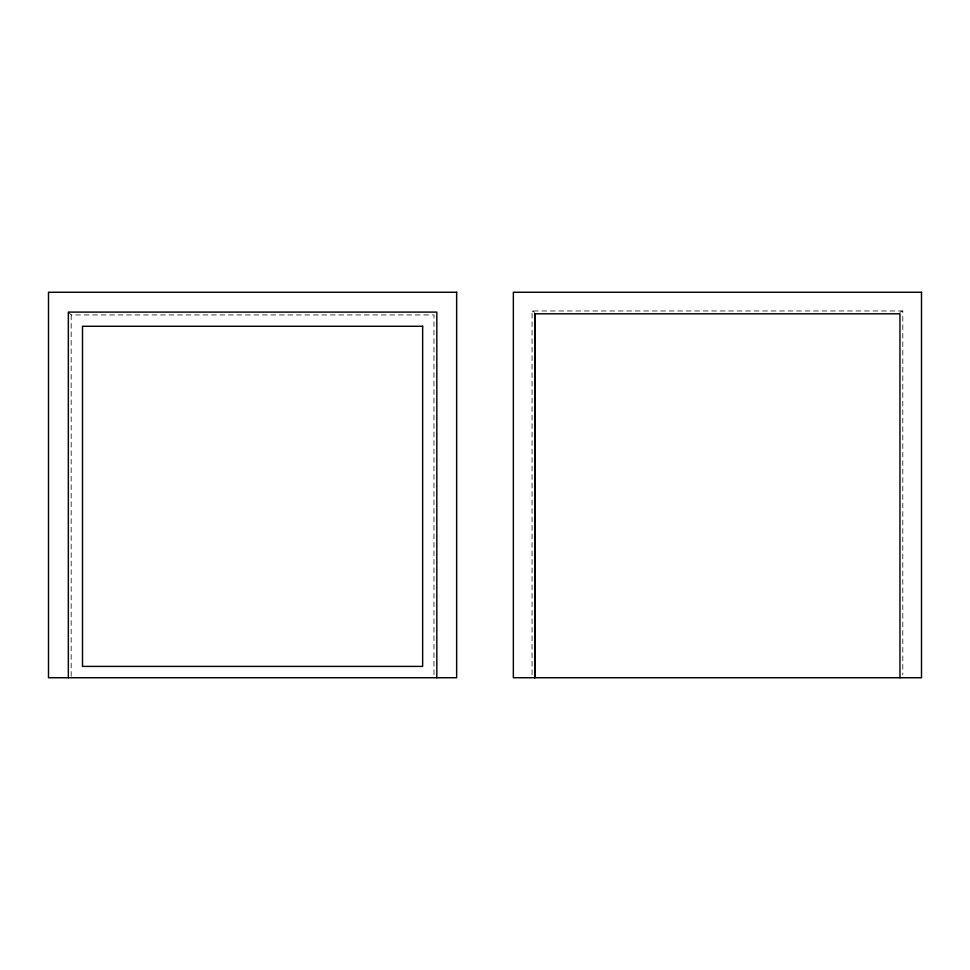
<?xml version="1.0" encoding="UTF-8"?>
<svg xmlns="http://www.w3.org/2000/svg" width="970" height="970" viewBox="0 0 970 970"><rect width="100%" height="100%" fill="white"/><g stroke="black" fill="none" stroke-linecap="round" stroke-linejoin="round"><path stroke-width="0.73" stroke-dasharray="4.85 3.64" d="M899.966 312.388L902.791 310.97L902.791 674.708M532.057 674.708L532.057 310.97L902.791 310.97M68.337 312.097L71.174 314.935L433.978 314.935L433.978 674.72M532.057 310.97L534.761 312.388M71.174 314.935L71.174 677.739"/><path stroke-width="1.45" d="M899.966 677.739L899.954 313.807L534.882 313.807L534.882 677.739M534.761 313.892L534.761 677.739M436.815 677.739L436.815 312.097L68.337 312.097L68.337 677.739M456.652 292.261L48.5 292.261L48.5 677.739L456.652 677.739L456.652 292.261M921.5 292.261L513.348 292.261L513.348 677.739L921.5 677.739L921.5 292.261M422.641 326.272L82.511 326.272L82.511 666.402L422.641 666.402L422.641 326.272"/></g></svg>
